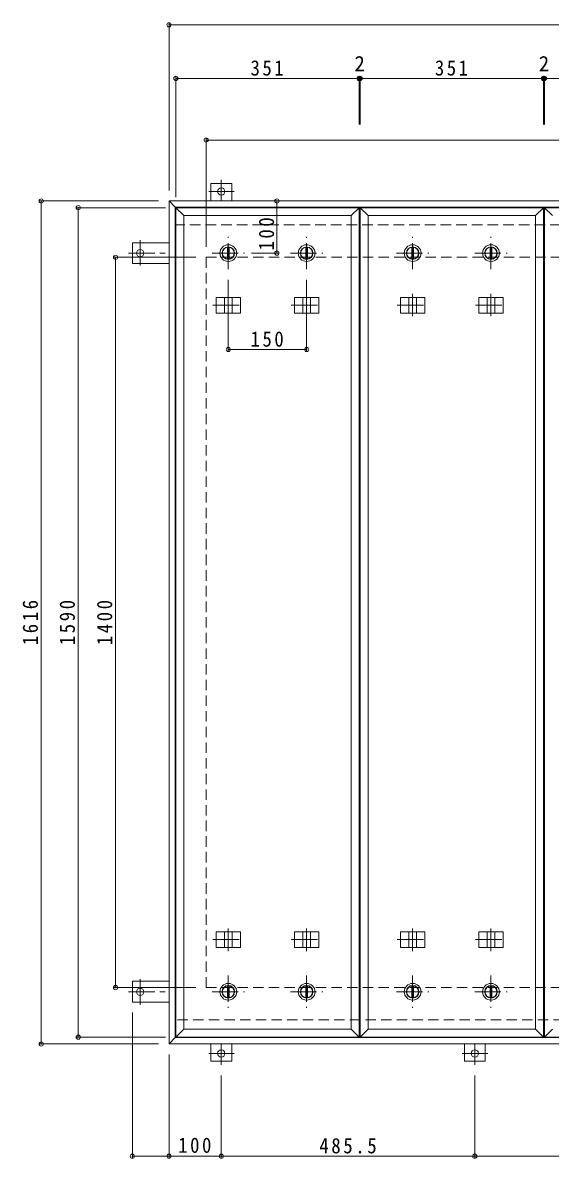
# Model space of a CAD drawing. Units: millimetres at full size, sheet at 1:10. Extents: x -2685 to 2761, y -1962 to 1902.
# Drawn here: x -2685 to -1675, y -460 to 1717 of the extents above; entities that cross this region are included whole.
import ezdxf
from ezdxf.enums import TextEntityAlignment as Align

# ---------------------------------------------------------------- set-up
doc = ezdxf.new("R2010")
doc.units = ezdxf.units.MM
doc.header["$LTSCALE"] = 10
doc.header["$PDMODE"] = 32
doc.header["$PDSIZE"] = 8
doc.linetypes.add('CHAIN1', pattern=[8, 5, -1, 1, -1])
doc.linetypes.add('DASHED2', pattern=[3, 2, -1])
for name, color, linetype, lineweight in [('0-1_躯体', 2, 'DASHED2', 9), ('0-2_仕上', 4, 'Continuous', 9), ('0-3_建具', 4, 'Continuous', 9), ('0-C', 2, 'Continuous', 9), ('0-E', 3, 'Continuous', 9), ('0-F', 7, 'Continuous', 9)]:
    doc.layers.add(name, color=color, linetype=linetype, lineweight=lineweight)
doc.styles.add('ＭＳ ゴシック', font='')
doc.styles.get('ＭＳ ゴシック').set_extended_font_data('MS Gothic')

msp = doc.modelspace()

# ---------------------------------------------------------------- linework, layer by layer
at = {"layer": '0-1_躯体'}
for p, q in [((-274.54, 1329.7), (-2392.54, 1329.7)), ((-2333.54, 1267.7), (-333.54, 1267.7)), ((-2333.54, -132.3), (-2333.54, 1267.7)), ((-2333.54, -132.3), (-333.54, -132.3)), ((-628.54, -194.3), (-2392.54, -194.3))]:
    msp.add_line(p, q, dxfattribs=at)
at = {"layer": '0-2_仕上'}
for p, q in [((-2391.54, -227.3), (-2391.54, 1362.7)), ((-2040.54, -227.3), (-2040.54, 1362.7)), ((-2038.54, -227.3), (-2038.54, 1362.7)), ((-1687.54, -227.3), (-1687.54, 1362.7)), ((-1685.54, -227.3), (-1685.54, 1362.7)), ((-2376.54, -212.3), (-2376.54, 1347.7)), ((-2055.54, -212.3), (-2055.54, 1347.7)), ((-2023.54, -212.3), (-2023.54, 1347.7)), ((-1702.54, -212.3), (-1702.54, 1347.7))]:
    msp.add_line(p, q, dxfattribs=at)
for points in [[(-2376.54, 1347.7), (-2391.54, 1362.7), (-2040.54, 1362.7)], [(-2376.54, 1347.7), (-2055.54, 1347.7), (-2040.54, 1362.7)], [(-2023.54, 1347.7), (-2038.54, 1362.7), (-1687.54, 1362.7)], [(-2023.54, 1347.7), (-1702.54, 1347.7), (-1687.54, 1362.7)], [(-1670.54, 1347.7), (-1685.54, 1362.7), (-1334.54, 1362.7)], [(-2376.54, -212.3), (-2391.54, -227.3), (-2040.54, -227.3)], [(-2376.54, -212.3), (-2055.54, -212.3), (-2040.54, -227.3)], [(-2023.54, -212.3), (-2038.54, -227.3), (-1687.54, -227.3)], [(-2023.54, -212.3), (-1702.54, -212.3), (-1687.54, -227.3)], [(-1670.54, -212.3), (-1685.54, -227.3), (-1334.54, -227.3)]]:
    msp.add_lwpolyline(points, dxfattribs=at)
at = {"layer": '0-3_建具', "color": 2}
for p, q in [((-2404.54, 1375.7), (-2392.54, 1363.7)), ((-262.54, 1375.7), (-2404.54, 1375.7)), ((-2404.54, -240.3), (-2404.54, 1375.7)), ((-274.54, 1363.7), (-2392.54, 1363.7)), ((-2392.54, -228.3), (-2392.54, 1363.7)), ((-2404.54, -240.3), (-2392.54, -228.3)), ((-274.54, -228.3), (-2392.54, -228.3)), ((-262.54, -240.3), (-2404.54, -240.3))]:
    msp.add_line(p, q, dxfattribs=at)
at = {"layer": '0-3_建具', "linetype": 'CHAIN1'}
for p, q in [((-2291.04, 1197.82), (-2291.04, 1154.58)), ((-2141.04, 1197.82), (-2141.04, 1154.58)), ((-1938.04, 1197.82), (-1938.04, 1154.58)), ((-1788.04, 1197.82), (-1788.04, 1154.58)), ((-2320.45, 1175.7), (-2261.63, 1175.7)), ((-2170.45, 1175.7), (-2111.63, 1175.7)), ((-1967.45, 1175.7), (-1908.63, 1175.7)), ((-1817.45, 1175.7), (-1758.63, 1175.7)), ((-2291.04, -62.41), (-2291.04, -19.18)), ((-2141.04, -62.41), (-2141.04, -19.18)), ((-1938.04, -62.41), (-1938.04, -19.18)), ((-1788.04, -62.41), (-1788.04, -19.18)), ((-2320.45, -40.3), (-2261.63, -40.3)), ((-2170.45, -40.3), (-2111.63, -40.3)), ((-1967.45, -40.3), (-1908.63, -40.3)), ((-1817.45, -40.3), (-1758.63, -40.3))]:
    msp.add_line(p, q, dxfattribs=at)
at = {"layer": '0-3_建具'}
for p, q in [((-2314.13, 1190.7), (-2314.13, 1160.7)), ((-2314.13, 1190.7), (-2267.96, 1190.7)), ((-2298.54, 1190.7), (-2298.54, 1160.7)), ((-2283.54, 1190.7), (-2283.54, 1160.7)), ((-2267.96, 1190.7), (-2267.96, 1160.7)), ((-2164.13, 1190.7), (-2164.13, 1160.7)), ((-2164.13, 1190.7), (-2117.96, 1190.7)), ((-2148.54, 1190.7), (-2148.54, 1160.7)), ((-2133.54, 1190.7), (-2133.54, 1160.7)), ((-2117.96, 1190.7), (-2117.96, 1160.7)), ((-1961.13, 1190.7), (-1961.13, 1160.7)), ((-1961.13, 1190.7), (-1914.96, 1190.7)), ((-1945.54, 1190.7), (-1945.54, 1160.7)), ((-1930.54, 1190.7), (-1930.54, 1160.7)), ((-1914.96, 1190.7), (-1914.96, 1160.7)), ((-1811.13, 1190.7), (-1811.13, 1160.7)), ((-1811.13, 1190.7), (-1764.96, 1190.7)), ((-1795.54, 1190.7), (-1795.54, 1160.7)), ((-1780.54, 1190.7), (-1780.54, 1160.7)), ((-1764.96, 1190.7), (-1764.96, 1160.7)), ((-2314.13, 1160.7), (-2267.96, 1160.7)), ((-2164.13, 1160.7), (-2117.96, 1160.7)), ((-1961.13, 1160.7), (-1914.96, 1160.7)), ((-1811.13, 1160.7), (-1764.96, 1160.7)), ((-2314.13, -55.3), (-2314.13, -25.3)), ((-2314.13, -25.3), (-2267.96, -25.3)), ((-2298.54, -55.3), (-2298.54, -25.3)), ((-2283.54, -55.3), (-2283.54, -25.3)), ((-2267.96, -55.3), (-2267.96, -25.3)), ((-2164.13, -55.3), (-2164.13, -25.3)), ((-2164.13, -25.3), (-2117.96, -25.3)), ((-2148.54, -55.3), (-2148.54, -25.3)), ((-2133.54, -55.3), (-2133.54, -25.3)), ((-2117.96, -55.3), (-2117.96, -25.3)), ((-1961.13, -55.3), (-1961.13, -25.3)), ((-1961.13, -25.3), (-1914.96, -25.3)), ((-1945.54, -55.3), (-1945.54, -25.3)), ((-1930.54, -55.3), (-1930.54, -25.3)), ((-1914.96, -55.3), (-1914.96, -25.3)), ((-1811.13, -55.3), (-1811.13, -25.3)), ((-1811.13, -25.3), (-1764.96, -25.3)), ((-1795.54, -55.3), (-1795.54, -25.3)), ((-1780.54, -55.3), (-1780.54, -25.3)), ((-1764.96, -55.3), (-1764.96, -25.3)), ((-2314.13, -55.3), (-2267.96, -55.3)), ((-2164.13, -55.3), (-2117.96, -55.3)), ((-1961.13, -55.3), (-1914.96, -55.3)), ((-1811.13, -55.3), (-1764.96, -55.3))]:
    msp.add_line(p, q, dxfattribs=at)
at = {"layer": '0-C', "linetype": 'CHAIN1'}
for p, q in [((-2291.04, 1244.7), (-2291.04, 1306.7)), ((-2141.04, 1244.7), (-2141.04, 1306.7)), ((-1938.04, 1244.7), (-1938.04, 1306.7)), ((-1788.04, 1244.7), (-1788.04, 1306.7)), ((-2322.04, 1275.7), (-2260.04, 1275.7)), ((-2172.04, 1275.7), (-2110.04, 1275.7)), ((-1969.04, 1275.7), (-1907.04, 1275.7)), ((-1819.04, 1275.7), (-1757.04, 1275.7)), ((-2291.04, -109.3), (-2291.04, -171.3)), ((-2141.04, -109.3), (-2141.04, -171.3)), ((-1938.04, -109.3), (-1938.04, -171.3)), ((-1788.04, -109.3), (-1788.04, -171.3)), ((-2322.04, -140.3), (-2260.04, -140.3)), ((-2172.04, -140.3), (-2110.04, -140.3)), ((-1969.04, -140.3), (-1907.04, -140.3)), ((-1819.04, -140.3), (-1757.04, -140.3))]:
    msp.add_line(p, q, dxfattribs=at)
at = {"layer": '0-C'}
for p, q in [((-2292.54, 1287.1), (-2292.54, 1264.3)), ((-2289.54, 1287.1), (-2289.54, 1264.3)), ((-2142.54, 1287.1), (-2142.54, 1264.3)), ((-2139.54, 1287.1), (-2139.54, 1264.3)), ((-1939.54, 1287.1), (-1939.54, 1264.3)), ((-1936.54, 1287.1), (-1936.54, 1264.3)), ((-1789.54, 1287.1), (-1789.54, 1264.3)), ((-1786.54, 1287.1), (-1786.54, 1264.3)), ((-2292.54, -151.7), (-2292.54, -128.9)), ((-2289.54, -151.7), (-2289.54, -128.9)), ((-2142.54, -151.7), (-2142.54, -128.9)), ((-2139.54, -151.7), (-2139.54, -128.9)), ((-1939.54, -151.7), (-1939.54, -128.9)), ((-1936.54, -151.7), (-1936.54, -128.9)), ((-1789.54, -151.7), (-1789.54, -128.9)), ((-1786.54, -151.7), (-1786.54, -128.9))]:
    msp.add_line(p, q, dxfattribs=at)
for centre, radius in [((-2291.04, 1275.7), 16), ((-2291.04, 1275.7), 12), ((-2291.04, 1275.7), 11.5), ((-2141.04, 1275.7), 16), ((-2141.04, 1275.7), 12), ((-2141.04, 1275.7), 11.5), ((-1938.04, 1275.7), 16), ((-1938.04, 1275.7), 12), ((-1938.04, 1275.7), 11.5), ((-1788.04, 1275.7), 16), ((-1788.04, 1275.7), 12), ((-1788.04, 1275.7), 11.5), ((-2291.04, -140.3), 16), ((-2291.04, -140.3), 12), ((-2291.04, -140.3), 11.5), ((-2141.04, -140.3), 16), ((-2141.04, -140.3), 12), ((-2141.04, -140.3), 11.5), ((-1938.04, -140.3), 16), ((-1938.04, -140.3), 12), ((-1938.04, -140.3), 11.5), ((-1788.04, -140.3), 16), ((-1788.04, -140.3), 12), ((-1788.04, -140.3), 11.5)]:
    msp.add_circle(centre, radius, dxfattribs=at)
at = {"layer": '0-E', "linetype": 'CHAIN1'}
for p, q in [((-2304.54, 1416.06), (-2304.54, 1375.9)), ((-2279.7, 1393.9), (-2328.59, 1393.9)), ((-2459.74, 1300.54), (-2459.74, 1251.66)), ((-2481.9, 1275.7), (-2404.54, 1275.7)), ((-2459.74, -165.14), (-2459.74, -116.25)), ((-2481.9, -140.3), (-2404.54, -140.3)), ((-2279.7, -258.5), (-2328.59, -258.5)), ((-2304.54, -280.66), (-2304.54, -240.5)), ((-1794.2, -258.5), (-1843.09, -258.5)), ((-1819.04, -280.66), (-1819.04, -240.5))]:
    msp.add_line(p, q, dxfattribs=at)
at = {"layer": '0-E'}
for p, q in [((-2324.54, 1375.7), (-2324.54, 1408.9)), ((-2284.54, 1408.9), (-2324.54, 1408.9)), ((-2284.54, 1375.7), (-2284.54, 1408.9)), ((-2404.54, 1295.7), (-2474.74, 1295.7)), ((-2474.74, 1295.7), (-2474.74, 1255.7)), ((-2404.54, 1255.7), (-2474.74, 1255.7)), ((-2404.54, -120.3), (-2474.74, -120.3)), ((-2474.74, -160.3), (-2474.74, -120.3)), ((-2404.54, -160.3), (-2474.74, -160.3)), ((-2324.54, -240.3), (-2324.54, -273.5)), ((-2284.54, -240.3), (-2284.54, -273.5)), ((-1839.04, -240.3), (-1839.04, -273.5)), ((-1799.04, -240.3), (-1799.04, -273.5)), ((-2284.54, -273.5), (-2324.54, -273.5)), ((-1799.04, -273.5), (-1839.04, -273.5))]:
    msp.add_line(p, q, dxfattribs=at)
for centre in [(-2304.54, 1393.9), (-2459.74, 1275.7), (-2459.74, -140.3), (-2304.54, -258.5), (-1819.04, -258.5)]:
    msp.add_circle(centre, 7, dxfattribs=at)
at = {"layer": '0-F'}
for p, q in [((-2404.54, 1716.41), (-2404.54, 1395.7)), ((-2404.54, 1713.41), (-262.54, 1713.41)), ((-2391.54, 1613.62), (-2391.54, 1382.7)), ((-2040.54, 1613.62), (-2040.54, 1522.46)), ((-2038.54, 1613.62), (-2038.54, 1522.46)), ((-1687.54, 1613.62), (-1687.54, 1522.46)), ((-1685.54, 1613.62), (-1685.54, 1522.46)), ((-2391.54, 1610.62), (-2040.54, 1610.62)), ((-2040.54, 1610.62), (-2038.54, 1610.62)), ((-2038.54, 1610.62), (-1687.54, 1610.62)), ((-1687.54, 1610.62), (-1685.54, 1610.62)), ((-1685.54, 1610.62), (-1334.54, 1610.62)), ((-2333.54, 1495.42), (-2333.54, 1287.7)), ((-2333.54, 1492.42), (-333.54, 1492.42)), ((-2652.28, 1375.7), (-2424.54, 1375.7)), ((-2649.28, 1375.7), (-2649.28, -240.3)), ((-2198.03, 1375.7), (-2198.03, 1275.7)), ((-2581.48, 1362.7), (-2411.54, 1362.7)), ((-2578.48, -227.3), (-2578.48, 1362.7)), ((-2509.97, 1267.7), (-2353.54, 1267.7)), ((-2506.97, -132.3), (-2506.97, 1267.7)), ((-2195.03, 1275.7), (-2246.34, 1275.7)), ((-2291.04, 1087.95), (-2291.04, 1224.7)), ((-2141.04, 1087.95), (-2141.04, 1224.7)), ((-2291.04, 1090.95), (-2141.04, 1090.95)), ((-2509.97, -132.3), (-2353.54, -132.3)), ((-2474.74, -458.54), (-2474.74, -180.3)), ((-2581.48, -227.3), (-2411.54, -227.3)), ((-2652.28, -240.3), (-2424.54, -240.3)), ((-2404.54, -458.54), (-2404.54, -260.3)), ((-2304.54, -458.54), (-2304.54, -300.66)), ((-1819.04, -458.54), (-1819.04, -300.66)), ((-2474.74, -455.54), (-2404.54, -455.54)), ((-2404.54, -455.54), (-2304.54, -455.54)), ((-2304.54, -455.54), (-1819.04, -455.54)), ((-1819.04, -455.54), (-1333.54, -455.54))]:
    msp.add_line(p, q, dxfattribs=at)
for p in [(-2404.54, 1713.41), (-2391.54, 1610.62), (-2040.54, 1610.62), (-2038.54, 1610.62), (-1687.54, 1610.62), (-1685.54, 1610.62), (-2333.54, 1492.42), (-2649.28, 1375.7), (-2198.03, 1375.7), (-2578.48, 1362.7), (-2506.97, 1267.7), (-2198.03, 1275.7), (-2291.04, 1090.95), (-2141.04, 1090.95), (-2506.97, -132.3), (-2649.28, -240.3), (-2578.48, -227.3), (-2474.74, -455.54), (-2404.54, -455.54), (-2304.54, -455.54), (-1819.04, -455.54)]:
    msp.add_point(p, dxfattribs=at)

# ---------------------------------------------------------------- texts
at = {"layer": '0-F', "color": 2, "style": 'ＭＳ ゴシック'}
for p in [(-2049.54, 1615.62), (-1696.54, 1615.62)]:
    msp.add_text('2', height=29.33, dxfattribs=at).set_placement(p, align=Align.BOTTOM_LEFT)
at = {"layer": '0-F', "color": 2, "char_height": 29.33, "attachment_point": 7, "style": 'ＭＳ ゴシック'}
for s, insert in [('\\T1.27;\\W0.9;351', (-2248.54, 1615.62)), ('\\T1.27;\\W0.9;351', (-1895.54, 1615.62)), ('\\T1.27;\\W0.9;150', (-2248.54, 1095.95)), ('\\T1.27;\\W0.9;100', (-2387.04, -449.54)), ('\\T1.28;\\W0.9;485.5', (-2116.79, -450.54))]:
    msp.add_mtext(s, dxfattribs=dict(at, insert=insert))
at = {"layer": '0-F', "color": 2, "char_height": 29.33, "attachment_point": 7, "rotation": 90, "style": 'ＭＳ ゴシック'}
for s, insert in [('\\T1.27;\\W0.9;100', (-2203.03, 1280.78)), ('\\T1.28;\\W0.9;1616', (-2655.28, 523.95)), ('\\T1.28;\\W0.9;1590', (-2584.48, 523.95)), ('\\T1.28;\\W0.9;1400', (-2512.97, 523.95))]:
    msp.add_mtext(s, dxfattribs=dict(at, insert=insert))

doc.saveas('drawing.dxf')
